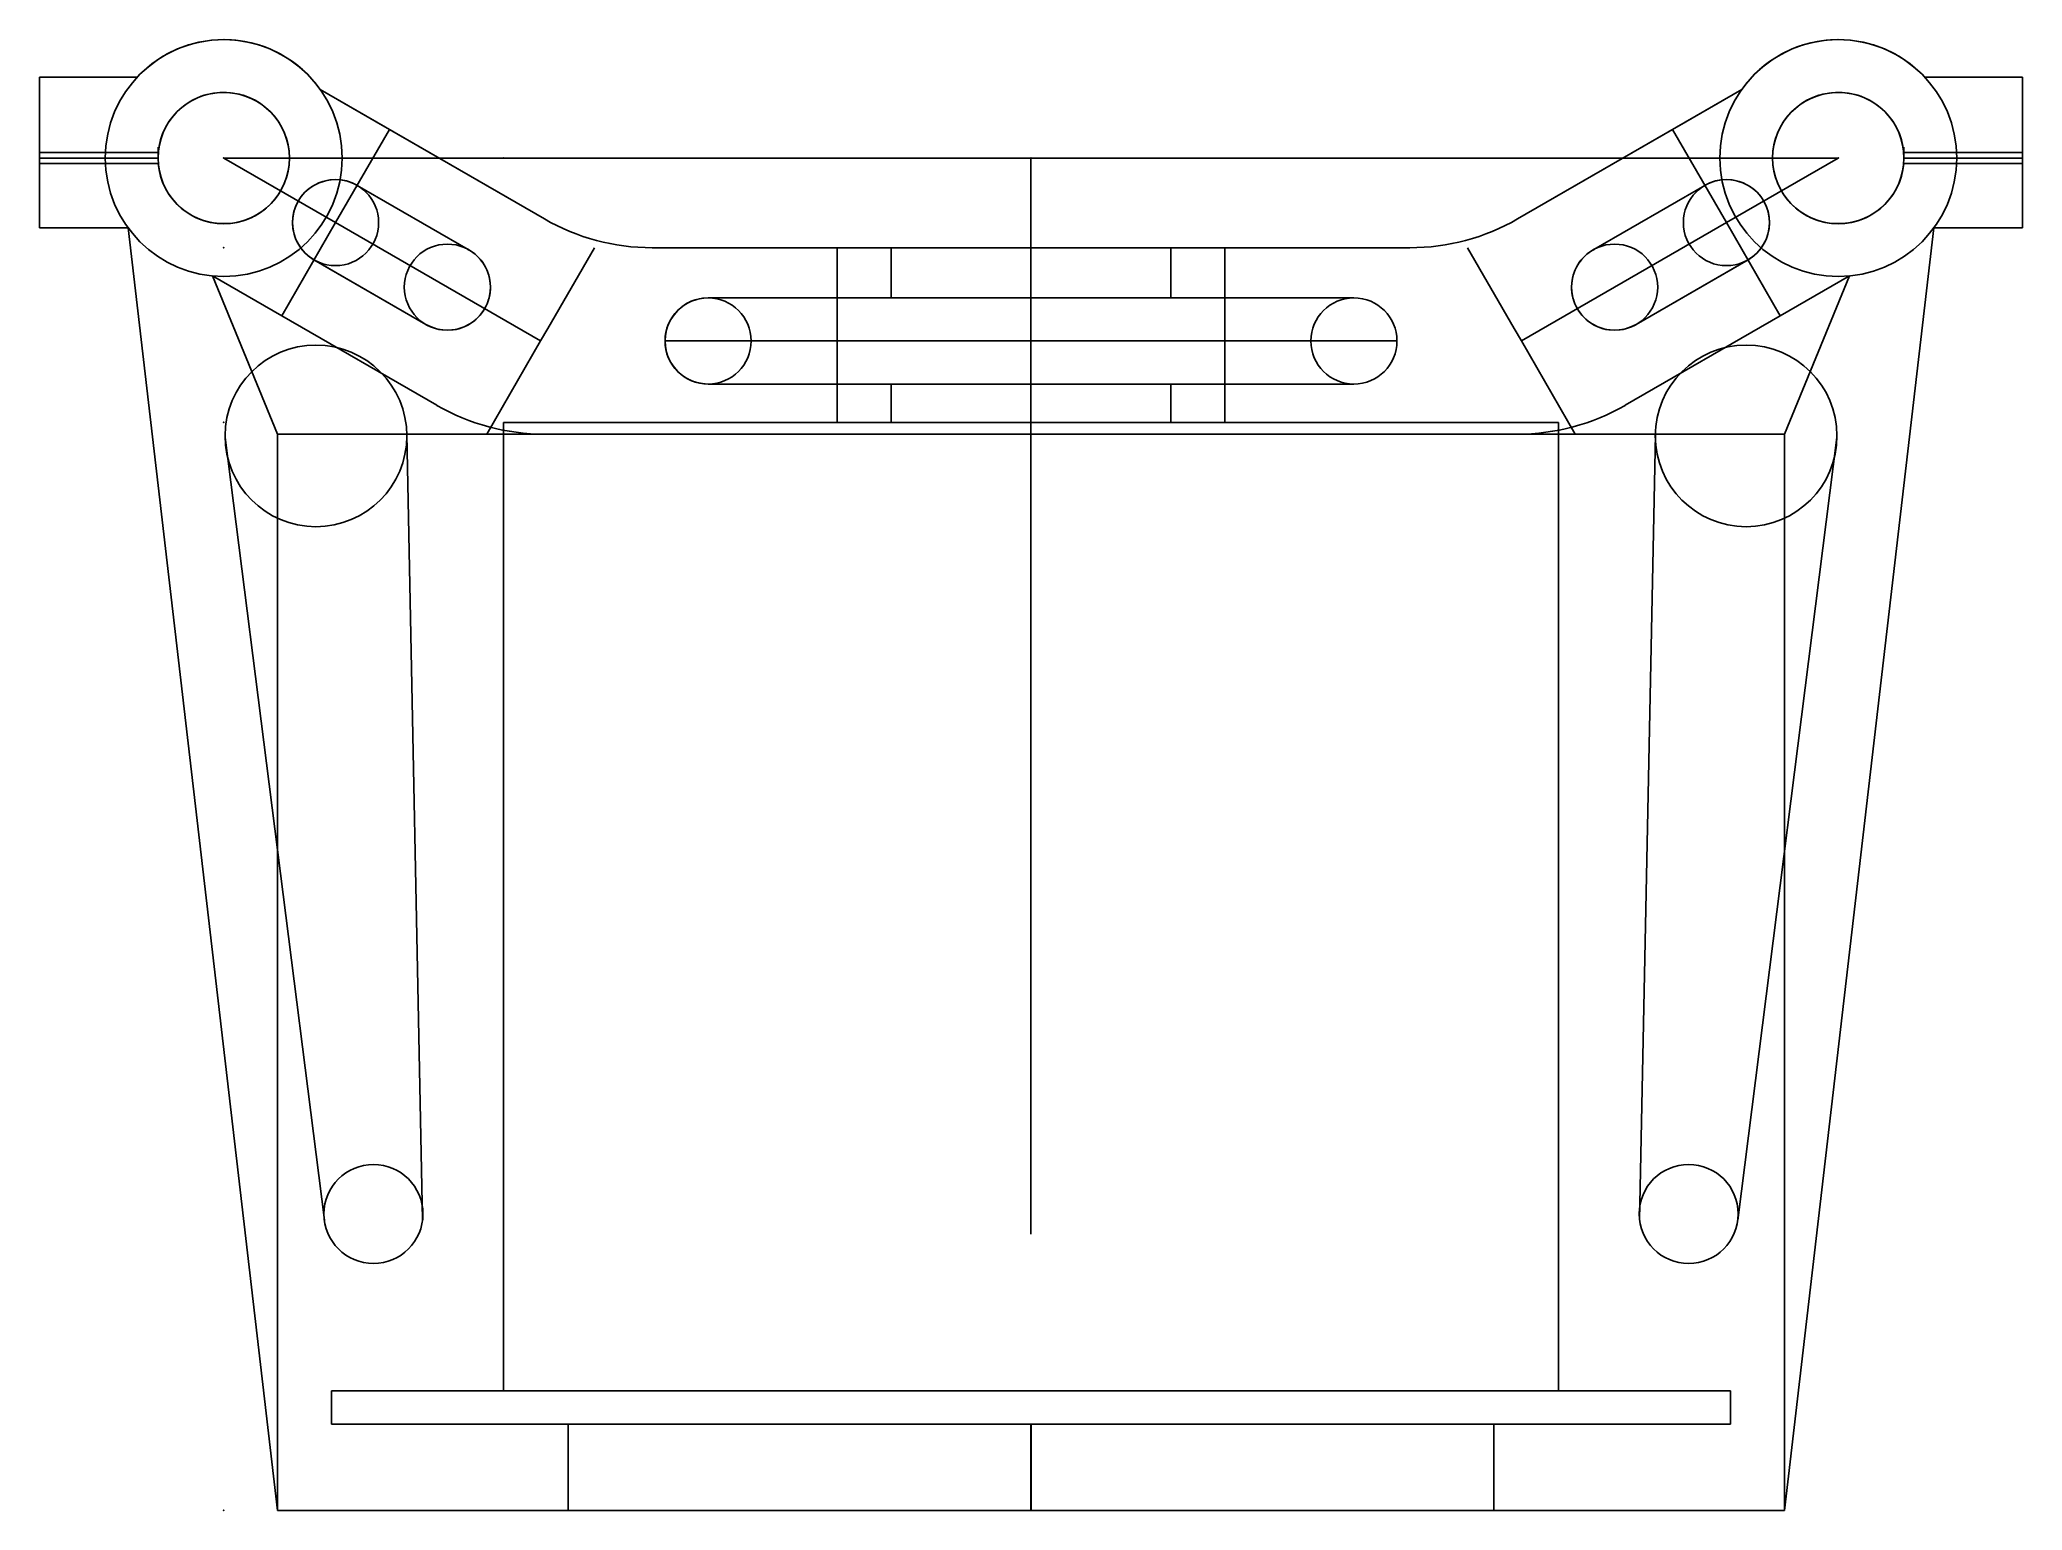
# Model space of a CAD drawing. Header units: centimetres. Extents: x -1.7 to 16.7, y -12.6 to 1.1.
import ezdxf

# ---------------------------------------------------------------- set-up
doc = ezdxf.new("R2010")
doc.units = ezdxf.units.CM
doc.header["$MEASUREMENT"] = 0
for name, color, linetype in [('phaseone_mount v3_Sketch1', 7, 'Continuous'), ('phaseone_mount v3_Sketch13', 7, 'Continuous'), ('phaseone_mount v3_Sketch2', 7, 'Continuous'), ('phaseone_mount v3_Sketch3', 7, 'Continuous'), ('phaseone_mount v3_Sketch5', 7, 'Continuous'), ('phaseone_mount v3_Sketch7', 7, 'Continuous'), ('phaseone_mount v3_Sketch8', 7, 'Continuous'), ('phaseone_mount v3_Sketch9', 7, 'Continuous')]:
    doc.layers.add(name, color=color, linetype=linetype)

msp = doc.modelspace()

# ---------------------------------------------------------------- linework, layer by layer
at = {"layer": 'phaseone_mount v3_Sketch1'}
for p, q in [((-1.71, 0.15), (-1.71, 0.75)), ((-1.71, 0.75), (-0.805, 0.75)), ((16.71, 0.75), (15.805, 0.75)), ((16.71, 0.15), (16.71, 0.75)), ((1.496, 0.291), (0.897, 0.637)), ((13.504, 0.291), (14.103, 0.637)), ((1.039, -0.6), (1.539, 0.266)), ((1.539, 0.266), (1.496, 0.291)), ((1.539, 0.266), (2.98, -0.566)), ((13.461, 0.266), (12.02, -0.566)), ((13.461, 0.266), (13.504, 0.291)), ((13.961, -0.6), (13.461, 0.266)), ((-1.71, 0.05), (-1.71, 0.15)), ((-1.71, 0), (-1.71, 0.05)), ((-1.71, 0.05), (-0.608, 0.05)), ((-0.61, 0), (-1.71, 0)), ((-1.71, 0), (-1.71, -0.05)), ((-0.61, 0), (-0.61, 0.1)), ((0, 0), (1.039, -0.6)), ((0, 0), (1.2, 0)), ((0, 0), (15, 0)), ((7.5, 0), (7.5, -10)), ((15, 0), (13.8, 0)), ((15, 0), (13.961, -0.6)), ((16.71, 0.05), (15.608, 0.05)), ((15.61, 0), (15.61, 0.1)), ((15.61, 0), (16.71, 0)), ((16.71, 0.05), (16.71, 0.15)), ((16.71, 0), (16.71, 0.05)), ((16.71, 0), (16.71, -0.05)), ((-1.71, -0.05), (-0.608, -0.05)), ((-1.71, -0.05), (-1.71, -0.65)), ((16.71, -0.05), (15.608, -0.05)), ((16.71, -0.05), (16.71, -0.65)), ((2.27, -0.849), (1.239, -0.254)), ((12.73, -0.849), (13.761, -0.254)), ((-1.71, -0.65), (-0.887, -0.65)), ((-0.887, -0.65), (0.5, -12.566)), ((1.039, -0.6), (0.539, -1.466)), ((1.039, -0.6), (2.078, -1.2)), ((13.961, -0.6), (12.922, -1.2)), ((13.961, -0.6), (14.461, -1.466)), ((14.5, -12.566), (15.887, -0.65)), ((16.71, -0.65), (15.887, -0.65)), ((3.011, -1.585), (3.444, -0.834)), ((3.98, -0.834), (7.5, -0.834)), ((11.02, -0.834), (7.5, -0.834)), ((7.5, -0.834), (7.5, -2.566)), ((11.989, -1.585), (11.556, -0.834)), ((0.539, -1.466), (-0.103, -1.095)), ((-0.103, -1.095), (0.5, -2.566)), ((0.837, -0.945), (1.878, -1.546)), ((14.163, -0.945), (13.122, -1.546)), ((14.461, -1.466), (15.103, -1.095)), ((15.103, -1.095), (14.5, -2.566)), ((2.078, -1.2), (2.944, -1.7)), ((12.922, -1.2), (12.056, -1.7)), ((0.539, -1.466), (1.98, -2.298)), ((4.501, -1.3), (10.5, -1.3)), ((14.461, -1.466), (13.02, -2.298)), ((2.944, -1.7), (3.011, -1.585)), ((12.056, -1.7), (11.989, -1.585)), ((2.944, -1.7), (2.444, -2.566)), ((7.5, -1.7), (4.5, -1.7)), ((7.5, -1.7), (10.5, -1.7)), ((12.056, -1.7), (12.556, -2.566)), ((4.501, -2.1), (10.5, -2.1)), ((1, -2.566), (0.5, -2.566)), ((0.5, -2.566), (0.5, -12.566)), ((7.5, -2.566), (1, -2.566)), ((12.4, -2.456), (2.6, -2.456)), ((2.6, -2.456), (2.6, -11.456)), ((2.98, -2.566), (7.5, -2.566)), ((7.5, -2.566), (7, -2.566)), ((7.5, -2.566), (7.25, -2.566)), ((7.5, -2.566), (7.462, -2.566)), ((12.02, -2.566), (7.5, -2.566)), ((7.5, -2.566), (14, -2.566)), ((12.4, -11.456), (12.4, -2.456)), ((14, -2.566), (14.5, -2.566)), ((14.5, -2.566), (14.5, -12.566)), ((1, -11.766), (1, -11.456)), ((1, -11.456), (7.5, -11.456)), ((7.5, -11.456), (2.6, -11.456)), ((2.6, -11.456), (12.4, -11.456)), ((14, -11.456), (7.5, -11.456)), ((14, -11.766), (14, -11.456)), ((7.5, -11.766), (1, -11.766)), ((11.8, -11.766), (3.2, -11.766)), ((3.2, -11.766), (3.2, -12.566)), ((7.5, -12.566), (7.5, -11.766)), ((7.5, -11.766), (14, -11.766)), ((11.8, -12.566), (11.8, -11.766)), ((0.5, -12.566), (7.5, -12.566)), ((7.5, -12.566), (3.2, -12.566)), ((3.2, -12.566), (11.8, -12.566)), ((14.5, -12.566), (7.5, -12.566))]:
    msp.add_line(p, q, dxfattribs=at)
for centre, radius in [((0, 0), 1.1), ((15, 0), 1.1), ((0, 0), 0.61), ((15, 0), 0.61), ((1.039, -0.6), 0.4), ((13.961, -0.6), 0.4), ((2.078, -1.2), 0.4), ((12.922, -1.2), 0.4), ((4.5, -1.7), 0.4), ((10.5, -1.7), 0.4)]:
    msp.add_circle(centre, radius, dxfattribs=at)
for centre, start, end in [((3.98, 1.166), 239.9941, 270), ((11.02, 1.166), 270, 300.0059), ((2.98, -0.566), 240, 270), ((12.02, -0.566), 270, 300)]:
    msp.add_arc(centre, 2, start, end, dxfattribs=at)
for p in [(0, 0), (7.5, 0), (15, 0)]:
    msp.add_point(p, dxfattribs=at)
at = {"layer": 'phaseone_mount v3_Sketch13'}
for p, q in [((11.02, -0.834), (3.98, -0.834)), ((3.98, -0.834), (3.98, -0.834, 10.4)), ((3.98, -0.834, 10.4), (5.7, -0.834, 10.4)), ((11.02, -0.834, 10.4), (3.98, -0.834, 5.2)), ((5.7, -0.834, 10.4), (5.7, -0.834, 11.7)), ((5.7, -0.834, 11.7), (9.3, -0.834, 11.7)), ((6.2, -0.834, 11.2), (6.2, -0.834, 10.4)), ((6.2, -0.834, 10.4), (8.8, -0.834, 10.4)), ((8.8, -0.834, 11.2), (6.2, -0.834, 11.2)), ((8.8, -0.834, 10.4), (8.8, -0.834, 11.2)), ((9.3, -0.834, 11.7), (9.3, -0.834, 11.2)), ((9.3, -0.834, 11.2), (9.3, -0.834, 10.4)), ((9.3, -0.834, 10.4), (11.02, -0.834, 10.4)), ((11.02, -0.834, 10.4), (11.02, -0.834))]:
    msp.add_line(p, q, dxfattribs=at)
at = {"layer": 'phaseone_mount v3_Sketch13', "extrusion": (1e-16, 1, 0)}
msp.add_circle((-7.5, 7.8, -0.834), 1.25, dxfattribs=at)
at = {"layer": 'phaseone_mount v3_Sketch13'}
msp.add_point((0, -0.834), dxfattribs=at)
at = {"layer": 'phaseone_mount v3_Sketch2'}
for p, q in [((2.6, -2.456), (12.4, -2.456)), ((12.4, -2.456, 10.4), (2.6, -2.456, 10.4)), ((2.6, -2.456, 10.4), (2.6, -2.456)), ((2.6, -2.456), (12.4, -2.456)), ((12.4, -2.456, 0.5), (2.6, -2.456, 0.5)), ((2.6, -2.456, 0.5), (2.6, -2.456)), ((12.4, -2.456), (12.4, -2.456, 10.4)), ((12.4, -2.456), (12.4, -2.456, 0.5))]:
    msp.add_line(p, q, dxfattribs=at)
msp.add_point((0, -2.456), dxfattribs=at)
at = {"layer": 'phaseone_mount v3_Sketch3'}
for p, q in [((0.5, -12.566), (3.2, -12.566)), ((3.2, -12.566, 10.4), (0.5, -12.566, 10.4)), ((0.5, -12.566, 10.4), (0.5, -12.566)), ((3.2, -12.566), (3.2, -12.566, 10.4)), ((3.2, -12.566), (11.8, -12.566)), ((11.8, -12.566, 0.5), (3.2, -12.566, 0.5)), ((3.2, -12.566, 0.5), (3.2, -12.566)), ((11.8, -12.566), (11.8, -12.566, 0.5))]:
    msp.add_line(p, q, dxfattribs=at)
msp.add_point((0, -12.566), dxfattribs=at)
at = {"layer": 'phaseone_mount v3_Sketch5'}
for p, q in [((0.5, -12.566), (14.5, -12.566)), ((3.2, -12.566, 10.4), (0.5, -12.566, 10.4)), ((0.5, -12.566, 10.4), (0.5, -12.566)), ((2.9, -12.566, 4.75), (0.5, -12.566, 4.75)), ((3.05, -12.566, 4.75), (2.9, -12.566, 4.75)), ((3.2, -12.566, 4.75), (3.05, -12.566, 4.75)), ((3.2, -12.566, 4.75), (3.05, -12.566, 4.75)), ((11.8, -12.566, 0.5), (3.2, -12.566, 0.5)), ((3.2, -12.566, 0.5), (3.2, -12.566, 10.4)), ((7.5, -12.566, 4.75), (3.2, -12.566, 4.75)), ((3.35, -12.566, 10.4), (3.2, -12.566, 10.4)), ((3.35, -12.566, 4.75), (3.35, -12.566, 4.9)), ((3.35, -12.566, 4.9), (3.35, -12.566, 10.4)), ((7.5, -12.566, 0.5), (7.5, -12.566, 0.6)), ((7.5, -12.566, 0.6), (7.501, -12.566, 0.6)), ((7.5, -12.566, 4.75), (11.8, -12.566, 4.75)), ((11.65, -12.566, 4.75), (11.65, -12.566, 4.906)), ((11.65, -12.566, 4.906), (11.65, -12.566, 10.4)), ((11.716, -12.566, 10.4), (11.65, -12.566, 10.4)), ((14.5, -12.566, 10.4), (11.8, -12.566, 10.4)), ((11.8, -12.566, 10.4), (11.8, -12.566, 0.5)), ((11.8, -12.566, 4.75), (11.95, -12.566, 4.75)), ((11.95, -12.566, 4.75), (14.5, -12.566, 4.75)), ((14.5, -12.566), (14.5, -12.566, 10.4))]:
    msp.add_line(p, q, dxfattribs=at)
at = {"layer": 'phaseone_mount v3_Sketch5', "extrusion": (-4e-16, -1, 0)}
for radius in [4.45, 4.15]:
    msp.add_circle((7.5, 4.75, 12.566), radius, dxfattribs=at)
msp.add_arc((11.8, -2360889.306, 12.566), 2360899.706, 90, 90.000002091, dxfattribs=at)
at = {"layer": 'phaseone_mount v3_Sketch5'}
msp.add_point((0, -12.566), dxfattribs=at)
at = {"layer": 'phaseone_mount v3_Sketch7'}
for p, q in [((-0.805, 0.75, 10.4), (-1.71, 0.75, 10.4)), ((-1.71, 0.75, 10.4), (-1.71, 0.05, 10.4)), ((16.71, 0.75, 10.4), (15.805, 0.75, 10.4)), ((16.71, 0.05, 10.4), (16.71, 0.75, 10.4)), ((2.98, -0.566, 10.4), (0.897, 0.637, 10.4)), ((14.103, 0.637, 10.4), (12.02, -0.566, 10.4)), ((-1.71, 0.05, 10.4), (-0.608, 0.05, 10.4)), ((15.608, 0.05, 10.4), (16.71, 0.05, 10.4)), ((-0.608, -0.05, 10.4), (-1.71, -0.05, 10.4)), ((-1.71, -0.05, 10.4), (-1.71, -0.65, 10.4)), ((16.71, -0.05, 10.4), (15.608, -0.05, 10.4)), ((16.71, -0.65, 10.4), (16.71, -0.05, 10.4)), ((1.239, -0.254, 10.4), (2.27, -0.849, 10.4)), ((12.73, -0.849, 10.4), (13.761, -0.254, 10.4)), ((-1.71, -0.65, 10.4), (-0.887, -0.65, 10.4)), ((-0.887, -0.65, 10.4), (0.5, -12.566, 10.4)), ((14.5, -12.566, 10.4), (15.887, -0.65, 10.4)), ((15.887, -0.65, 10.4), (16.71, -0.65, 10.4)), ((11.02, -0.834, 10.4), (3.98, -0.834, 10.4)), ((5.7, -1.3, 10.4), (5.7, -0.834, 10.4)), ((5.7, -0.834, 10.4), (6.2, -0.834, 10.4)), ((8.8, -0.834, 10.4), (6.2, -0.834, 10.4)), ((6.2, -0.834, 10.4), (6.2, -1.3, 10.4)), ((6.2, -0.834, 10.4), (6.2, -1.3, 10.4)), ((7.5, -0.834, 10.4), (8.8, -0.834, 10.4)), ((8.8, -1.3, 10.4), (8.8, -0.834, 10.4)), ((8.8, -0.834, 10.4), (9.3, -0.834, 10.4)), ((8.8, -1.3, 10.4), (8.8, -0.834, 10.4)), ((9.3, -0.834, 10.4), (9.3, -1.3, 10.4)), ((1.878, -1.546, 10.4), (0.842, -0.948, 10.4)), ((14.158, -0.948, 10.4), (13.122, -1.546, 10.4)), ((4.501, -1.3, 10.4), (10.5, -1.3, 10.4)), ((6.2, -1.3, 10.4), (5.7, -1.3, 10.4)), ((6.2, -1.3, 10.4), (8.8, -1.3, 10.4)), ((9.3, -1.3, 10.4), (8.8, -1.3, 10.4)), ((4.1, -1.7, 10.4), (10.9, -1.7, 10.4)), ((10.5, -2.1, 10.4), (4.501, -2.1, 10.4)), ((5.7, -2.1, 10.4), (5.7, -2.456, 10.4)), ((6.2, -2.1, 10.4), (5.7, -2.1, 10.4)), ((6.2, -2.456, 10.4), (6.2, -2.1, 10.4)), ((8.8, -2.1, 10.4), (8.8, -2.456, 10.4)), ((9.3, -2.1, 10.4), (8.8, -2.1, 10.4)), ((9.3, -2.456, 10.4), (9.3, -2.1, 10.4)), ((1.848, -9.869, 10.4), (1.701, -2.565, 10.4)), ((2.6, -11.456, 10.4), (2.6, -2.456, 10.4)), ((2.6, -2.456, 10.4), (12.4, -2.456, 10.4)), ((12.4, -2.456, 10.4), (12.4, -11.456, 10.4)), ((13.154, -9.869, 10.4), (13.301, -2.565, 10.4)), ((0.014, -2.597, 10.4), (0.935, -9.869, 10.4)), ((14.988, -2.597, 10.4), (14.067, -9.869, 10.4)), ((1, -11.766, 10.4), (1, -11.456, 10.4)), ((1, -11.456, 10.4), (2.6, -11.456, 10.4)), ((12.4, -11.456, 10.4), (14, -11.456, 10.4)), ((14, -11.456, 10.4), (14, -11.766, 10.4)), ((3.2, -11.766, 10.4), (1, -11.766, 10.4)), ((3.2, -12.566, 10.4), (3.2, -11.766, 10.4)), ((7.501, -11.766, 10.4), (7.501, -12.566, 10.4)), ((14, -11.766, 10.4), (11.8, -11.766, 10.4)), ((11.8, -11.766, 10.4), (11.8, -12.566, 10.4)), ((0.5, -12.566, 10.4), (3.2, -12.566, 10.4)), ((11.8, -12.566, 10.4), (14.5, -12.566, 10.4))]:
    msp.add_line(p, q, dxfattribs=at)
for centre, radius in [((0.857, -2.582, 10.4), 0.844), ((14.144, -2.582, 10.4), 0.844), ((1.391, -9.812, 10.4), 0.46), ((13.61, -9.812, 10.4), 0.46)]:
    msp.add_circle(centre, radius, dxfattribs=at)
for centre, radius, start, end in [((0, 0, 10.4), 1.1, 35.3896, 137.0141), ((15, 0, 10.4), 1.1, 42.9859, 144.6104), ((0, 0, 10.4), 0.61, 184.7017, 175.2983), ((15, 0, 10.4), 0.61, 4.7017, 355.2983), ((1.039, -0.6, 10.4), 0.4, 59.9941, 240.3934), ((13.961, -0.6, 10.4), 0.4, 299.6066, 120.0059), ((3.98, 1.166, 10.4), 2, 239.9941, 270), ((11.02, 1.166, 10.4), 2, 270, 300.0059), ((2.078, -1.2, 10.4), 0.4, 239.9995, 61.4227), ((12.922, -1.2, 10.4), 0.4, 118.5773, 300.0005), ((4.5, -1.7, 10.4), 0.4, 89.8635, 270.1365), ((10.5, -1.7, 10.4), 0.4, 270, 90)]:
    msp.add_arc(centre, radius, start, end, dxfattribs=at)
msp.add_point((0, 0, 10.4), dxfattribs=at)
at = {"layer": 'phaseone_mount v3_Sketch8'}
for p, q in [((6.2, -0.834, 11.2), (5.7, -0.834, 11.2)), ((5.7, -0.834, 11.2), (5.7, -1.3, 11.2)), ((5.7, -0.834, 11.2), (9.3, -0.834, 11.2)), ((5.7, -2.456, 11.2), (5.7, -0.834, 11.2)), ((6.2, -1.3, 11.2), (6.2, -0.834, 11.2)), ((9.3, -0.834, 11.2), (9.3, -2.456, 11.2)), ((5.7, -1.3, 11.2), (6.2, -1.3, 11.2)), ((9.3, -2.456, 11.2), (5.7, -2.456, 11.2))]:
    msp.add_line(p, q, dxfattribs=at)
msp.add_point((0, 0, 11.2), dxfattribs=at)
at = {"layer": 'phaseone_mount v3_Sketch9'}
for p, q in [((2.6, -11.456, 0.5), (2.6, -2.456, 0.5)), ((2.6, -2.456, 0.5), (2.6, -2.456, 10.4)), ((2.6, -2.456, 10.4), (2.6, -11.456, 10.4)), ((2.6, -2.456, 0.5), (2.6, -5.456, 0.5)), ((2.6, -9.956, 0.5), (2.6, -2.956, 0.5)), ((2.6, -2.956, 0.5), (2.6, -2.956, 9.9)), ((2.6, -2.956, 9.9), (2.6, -9.956, 9.9)), ((2.6, -9.717, 1), (2.6, -2.956, 1)), ((2.6, -9.956, 9.4), (2.6, -2.956, 9.4)), ((2.6, -5.456, 0.5), (2.6, -5.456, 0.829)), ((2.6, -9.956, 1), (2.6, -9.717, 1)), ((2.6, -9.912, 10.4), (2.6, -9.912, 9.9)), ((2.6, -11.456, 0.5), (2.6, -9.956, 0.5)), ((2.6, -9.956, 9.9), (2.6, -9.956, 0.5)), ((2.6, -9.956, 0.5), (2.6, -9.956, 1)), ((2.6, -9.956, 9.9), (2.6, -9.956, 9.4)), ((2.6, -11.456, 10.4), (2.6, -11.456, 0.5))]:
    msp.add_line(p, q, dxfattribs=at)
msp.add_point((2.6, 0), dxfattribs=at)

doc.saveas('drawing.dxf')
